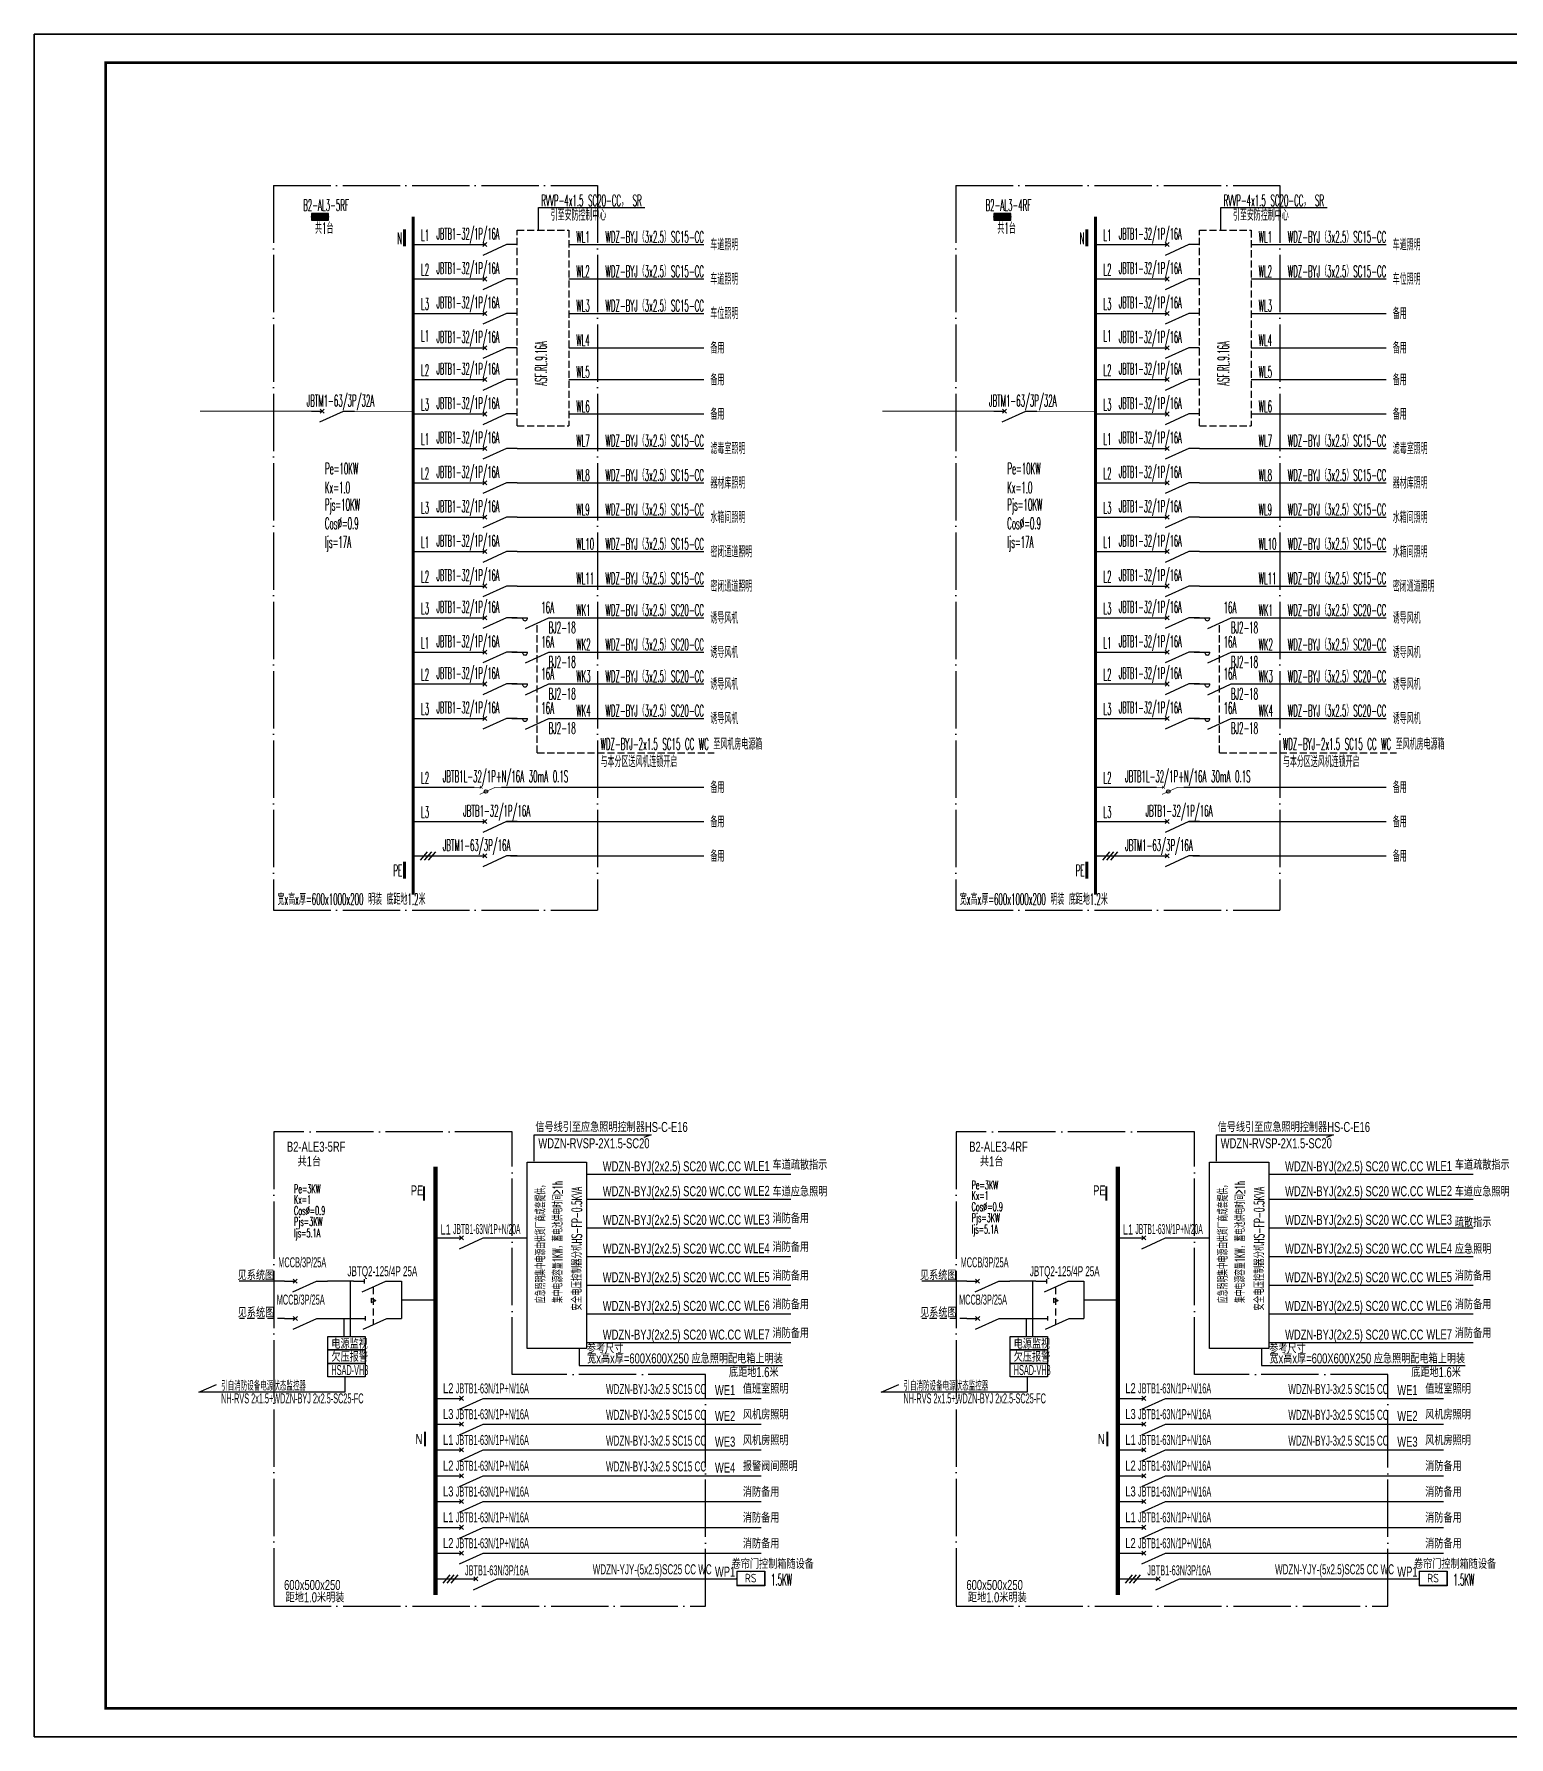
# Model space of a CAD drawing. Extents: x 776418 to 2076422, y -1170708 to 498544.
# Drawn here: x 1159593 to 1211042, y -689394 to -629994 of the extents above; entities that cross this region are included whole.
import ezdxf
from ezdxf.enums import TextEntityAlignment as Align

# ---------------------------------------------------------------- set-up
doc = ezdxf.new("R2010")
doc.units = 0
doc.header["$LTSCALE"] = 1000
doc.header["$MEASUREMENT"] = 0
for name, pattern in [('CONTINOUS', [0]), ('DASH', [0.35, 0.25, -0.1]), ('DOTE', [2.42, 2, -0.2, 0.02, -0.2]), ('HIDDEN', [0.375, 0.25, -0.125])]:
    doc.linetypes.add(name, pattern=pattern)
doc.layers.get('0').update_dxf_attribs({"linetype": 'CONTINUOUS'})
for name, color, linetype in [('D-TEXT', 7, 'CONTINUOUS'), ('DIM-动力', 3, 'CONTINUOUS'), ('DQ', 255, 'CONTINOUS'), ('EL-1', 4, 'DASH'), ('ELEMENT', 3, 'CONTINUOUS'), ('EQUIP-消防', 80, 'CONTINUOUS'), ('EQUIP-箱柜', 3, 'CONTINUOUS'), ('LAYER3', 7, 'DOTE'), ('PUB_TEXT', 255, 'CONTINUOUS'), ('SIG_TEXT', 7, 'CONTINUOUS'), ('TEL_SYMB', 3, 'CONTINUOUS'), ('TEL_TEXT', 3, 'CONTINUOUS'), ('TEL_TITLE', 7, 'CONTINUOUS'), ('WIRE', 4, 'CONTINUOUS'), ('WIRE-动力', 2, 'CONTINUOUS'), ('WIRE-应急', 2, 'DASH'), ('WIRE-照明', 1, 'CONTINUOUS'), ('WIRE-通讯', 4, 'CONTINUOUS'), ('XT', 6, 'CONTINUOUS')]:
    doc.layers.add(name, color=color, linetype=linetype)
doc.styles.add('_COMPLEX', font='ROS', dxfattribs={"width": 0.6, "bigfont": 'JD'})
doc.styles.add('_HZTXT', font='txt.shx', dxfattribs={"width": 0.8, "bigfont": 'HZTXT.shx'})
doc.styles.add('_JD', font='ros.shx', dxfattribs={"width": 0.8, "bigfont": 'JD.shx'})
doc.styles.add('_TCH_LABEL', font='COMPLEX', dxfattribs={"bigfont": 'GBCBIG'})
doc.styles.add('_TEL_DIM', font='SIMPLEX', dxfattribs={"width": 0.7, "height": 3.5, "bigfont": 'HZTXT'})
doc.styles.add('B', font='ros.shx', dxfattribs={"width": 0.8, "bigfont": 'jd.shx'})
doc.styles.add('DIM_FONT', font='SIMPLEX', dxfattribs={"width": 0.7, "bigfont": 'GBCBIG'})
doc.styles.get("Standard").update_dxf_attribs({"font": 'gbenor.shx', "bigfont": 'gbcbig.shx'})

# ---------------------------------------------------------------- blocks, each defined once
blk = doc.blocks.new('A$C00115E70')
at = {"layer": 'WIRE-通讯', "ltscale": 0.001}
blk.add_lwpolyline([(-84100, 59400), (0, 59400), (0, 0), (-84100, 0)], close=True, dxfattribs=at)
blk = doc.blocks.new('M_M7')
for p, q in [((-0.25, -0.2), (0, -0.75)), ((-0.047, -0.297), (0.047, -0.203)), ((-0.047, -0.203), (0.047, -0.297))]:
    blk.add_line(p, q)
for points in [[(0, 0), (0, -0.25)], [(0, -0.75), (0, -1)]]:
    blk.add_lwpolyline(points)
at = {"width": 0.8, "flags": 9}
blk.add_attdef('S', (0.25, -0.5), '', height=0.2, dxfattribs=at)
blk = doc.blocks.new('$element$00000576')
for points in [[(0, 0), (0, -0.25)], [(0, -1), (0, -0.75), (-0.25, -0.2)], [(-0.047, -0.297), (0.047, -0.203)], [(-0.047, -0.203), (0.047, -0.297)]]:
    blk.add_lwpolyline(points)
at = {"flags": 9}
blk.add_attdef('S', (0, 0), '', height=0.00000667, dxfattribs=at)
blk = doc.blocks.new('*X1')
at = {"color": 0}
for p, q in [((-250, 33), (-83, 200)), ((-250, 68), (-118, 200)), ((-250, 104), (-154, 200)), ((-250, 139), (-189, 200)), ((-250, 174), (-224, 200)), ((-247, 0), (-47, 200)), ((-212, 0), (-12, 200)), ((-177, 0), (23, 200)), ((-141, 0), (59, 200)), ((-106, 0), (94, 200)), ((-71, 0), (129, 200)), ((-35, 0), (165, 200)), ((0, 0), (200, 200)), ((35, 0), (235, 200)), ((71, 0), (250, 179)), ((106, 0), (250, 144)), ((141, 0), (250, 109)), ((177, 0), (250, 73)), ((212, 0), (250, 38)), ((247, 0), (250, 3))]:
    blk.add_line(p, q, dxfattribs=at)
blk = doc.blocks.new('$equip$00001421')
for p, q in [((0.75, 0.6), (-0.75, 0.6)), ((-0.75, 0.6), (-0.75, 0)), ((-0.75, 0), (0.75, 0)), ((0.75, 0), (0.75, 0.6))]:
    blk.add_line(p, q)
at = {"const_width": 0.6}
blk.add_lwpolyline([(-0.75, 0.3), (0.75, 0.3)], dxfattribs=at)
for p in [(-0.75, 0.3), (0, 0.6), (0, 0), (0.75, 0.3)]:
    blk.add_point(p)
at = {"xscale": 0.00300000000061118, "yscale": 0.00300000000061118, "zscale": 0.00300000000061118}
blk.add_blockref('*X1', (0, 0), dxfattribs=at)
at = {"style": '_TCH_LABEL', "flags": 9}
blk.add_attdef('A', (0, 0), '', height=0.00002, dxfattribs=at)
blk = doc.blocks.new('$element$00000525')
at = {"const_width": 0.0233}
for points in [[(0, 0), (0, -0.25)], [(-0.25, -0.2), (0, -0.75), (0, -1)], [(-0.047, -0.203), (0.047, -0.297)], [(0.047, -0.203), (-0.047, -0.297)]]:
    blk.add_lwpolyline(points, dxfattribs=at)
blk.add_circle((-0.151, -0.417), 0.0615)
at = {"flags": 9}
blk.add_attdef('S', (0, 0), '', height=0.00000667, dxfattribs=at)
blk = doc.blocks.new('M_M4')
blk.add_line((-0.25, -0.2), (0, -0.75))
for points in [[(0, 0), (0, -0.25)], [(0, -0.75), (0, -1)]]:
    blk.add_lwpolyline(points)
blk.add_arc((-0.008, -0.192), 0.0589, 81.8699, 278.1301)
at = {"width": 0.8, "flags": 9}
blk.add_attdef('S', (0.25, -0.5), '', height=0.2, dxfattribs=at)
blk = doc.blocks.new('M_M8')
for p, q in [((-0.25, -0.2), (0, -0.75)), ((0.05, -0.25), (-0.05, -0.25))]:
    blk.add_line(p, q)
for points in [[(0, 0), (0, -0.25)], [(0, -0.75), (0, -1)]]:
    blk.add_lwpolyline(points)
at = {"style": 'DIM_FONT', "width": 0.8, "flags": 9}
blk.add_attdef('S', (0.25, -0.5), '', height=0.2, dxfattribs=at)
blk = doc.blocks.new('$equip$00002770')
for p, q in [((-0.65, 0.65), (-0.65, 0)), ((0.65, 0.65), (-0.65, 0.65)), ((-0.65, 0), (0.65, 0)), ((0.65, 0), (0.65, 0.65))]:
    blk.add_line(p, q)
at = {"const_width": 0.06}
blk.add_lwpolyline([(-0.65, 0.65), (-0.65, 0), (0.65, 0), (0.65, 0.65), (-0.65, 0.65), (-0.65, 0)], dxfattribs=at)
for p in [(-0.65, 0.325), (0, 0.65), (0, 0), (0.65, 0.325)]:
    blk.add_point(p)
at = {"color": 7}
blk.add_attdef('$TEXT$', text='', height=0.4, dxfattribs=at).set_placement((-0.014, 0.343), align=Align.MIDDLE_CENTER)
at = {"color": 7, "flags": 1}
for tag, height, p in [('A', 0.00002, (0, 0)), ('B', 0.4, (0.905, 0.246))]:
    blk.add_attdef(tag, text='', height=height, dxfattribs=at).set_placement(p, align=Align.MIDDLE_CENTER)

msp = doc.modelspace()

# ---------------------------------------------------------------- linework, layer by layer
at = {"color": 0, "linetype": 'DOTE'}
for p, q in [((1176269, -668291), (1167955, -668291)), ((1167955, -668291), (1167955, -684833)), ((1176269, -676754), (1176269, -668291)), ((1200070, -668291), (1191756, -668291)), ((1191756, -668291), (1191756, -684833)), ((1200070, -676754), (1200070, -668291)), ((1183019, -676754), (1176269, -676754)), ((1183019, -684833), (1183019, -676754)), ((1206821, -676754), (1200070, -676754)), ((1206821, -684833), (1206821, -676754)), ((1167955, -684833), (1183019, -684833)), ((1191756, -684833), (1206821, -684833))]:
    msp.add_line(p, q, dxfattribs=at)
for points in [[(1177193, -636838), (1177194, -636044), (1180904, -636044)], [(1200995, -636838), (1200996, -636044), (1204706, -636044)]]:
    msp.add_lwpolyline(points)
at = {"color": 1, "linetype": 'Continuous', "const_width": 72.9}
for points in [[(1173196, -670190), (1173196, -670687)], [(1196997, -670190), (1196997, -670687)], [(1173231, -678750), (1173231, -679260)], [(1197033, -678750), (1197033, -679260)]]:
    msp.add_lwpolyline(points, dxfattribs=at)
at = {"layer": 'DIM-动力', "ltscale": 0.001}
msp.add_lwpolyline([(1159593, -689394), (1243693, -689394), (1243693, -629994), (1159593, -629994)], close=True, dxfattribs=at)
at = {"layer": 'EL-1'}
for p, q in [((1168333, -674796), (1166759, -674796)), ((1192135, -674796), (1190561, -674796))]:
    msp.add_line(p, q, dxfattribs=at)
at = {"layer": 'ELEMENT', "linetype": 'DASH'}
for p, q in [((1176444, -643656), (1176444, -636838)), ((1176444, -636838), (1178244, -636838)), ((1178244, -636838), (1178244, -643656)), ((1200245, -643656), (1200245, -636838)), ((1200245, -636838), (1202045, -636838)), ((1202045, -636838), (1202045, -643656)), ((1176444, -643656), (1178244, -643656)), ((1200245, -643656), (1202045, -643656))]:
    msp.add_line(p, q, dxfattribs=at)
at = {"layer": 'LAYER3'}
for p, q in [((1167942, -635280), (1167942, -660549)), ((1167942, -635280), (1179244, -635280)), ((1179244, -635280), (1179243, -660549)), ((1191744, -635280), (1191744, -660549)), ((1191744, -635280), (1203046, -635280)), ((1203046, -635280), (1203045, -660549)), ((1167942, -660549), (1179244, -660549)), ((1191744, -660549), (1203045, -660549))]:
    msp.add_line(p, q, dxfattribs=at)
at = {"layer": 'PUB_TEXT'}
for p, q in [((1178609, -675841), (1178609, -676441)), ((1202411, -675841), (1202411, -676441)), ((1178609, -676441), (1185712, -676441)), ((1202411, -676441), (1209514, -676441))]:
    msp.add_line(p, q, dxfattribs=at)
at = {"layer": 'TEL_SYMB'}
for points in [[(1178859, -669348), (1178859, -675841), (1176792, -675841), (1176792, -669348)], [(1202661, -669348), (1202661, -675841), (1200594, -675841), (1200594, -669348)]]:
    msp.add_lwpolyline(points, close=True, dxfattribs=at)
at = {"layer": 'TEL_TITLE'}
msp.add_lwpolyline([(1159593, -689394), (1243693, -689394), (1243693, -629994), (1159593, -629994)], close=True, dxfattribs=at)
at = {"layer": 'TEL_TITLE', "const_width": 100}
msp.add_lwpolyline([(1162093, -688394), (1242693, -688394), (1242693, -630994), (1162093, -630994)], close=True, dxfattribs=at)
at = {"layer": 'WIRE', "linetype": 'Continuous'}
for p, q in [((1172819, -637338), (1174944, -637338)), ((1178244, -637338), (1182954, -637338)), ((1196620, -637338), (1198745, -637338)), ((1202045, -637338), (1206756, -637338)), ((1172819, -638538), (1174944, -638538)), ((1178244, -638538), (1182954, -638538)), ((1196620, -638538), (1198745, -638538)), ((1202045, -638538), (1206756, -638538)), ((1172819, -639738), (1174944, -639738)), ((1178244, -639738), (1182954, -639738)), ((1196620, -639738), (1198745, -639738)), ((1202045, -639738), (1206756, -639738)), ((1172819, -640938), (1174944, -640938)), ((1178244, -640938), (1182954, -640938)), ((1196620, -640938), (1198745, -640938)), ((1202045, -640938), (1206756, -640938)), ((1172819, -642047), (1174944, -642047)), ((1178244, -642047), (1182954, -642047)), ((1196620, -642047), (1198745, -642047)), ((1202045, -642047), (1206756, -642047)), ((1172819, -643247), (1174944, -643247)), ((1178244, -643247), (1182954, -643247)), ((1196620, -643247), (1198745, -643247)), ((1202045, -643247), (1206756, -643247)), ((1172819, -644447), (1174944, -644447)), ((1176444, -644447), (1182954, -644447)), ((1196620, -644447), (1198745, -644447)), ((1200245, -644447), (1206756, -644447)), ((1172819, -645647), (1174944, -645647)), ((1176444, -645647), (1182954, -645647)), ((1196620, -645647), (1198745, -645647)), ((1200245, -645647), (1206756, -645647)), ((1172819, -646847), (1174944, -646847)), ((1176444, -646847), (1182954, -646847)), ((1196620, -646847), (1198745, -646847)), ((1200245, -646847), (1206756, -646847)), ((1172819, -648047), (1174944, -648047)), ((1176444, -648047), (1182954, -648047)), ((1196620, -648047), (1198745, -648047)), ((1200245, -648047), (1206756, -648047)), ((1172819, -649247), (1174944, -649247)), ((1176444, -649247), (1182954, -649247)), ((1196620, -649247), (1198745, -649247)), ((1200245, -649247), (1206756, -649247)), ((1172819, -650356), (1174944, -650356)), ((1176256, -650356), (1176806, -650356)), ((1177556, -650356), (1182954, -650356)), ((1196620, -650356), (1198745, -650356)), ((1200058, -650356), (1200608, -650356)), ((1201358, -650356), (1206756, -650356)), ((1172819, -651556), (1174944, -651556)), ((1176256, -651556), (1176806, -651556)), ((1177556, -651556), (1182954, -651556)), ((1196620, -651556), (1198745, -651556)), ((1200058, -651556), (1200608, -651556)), ((1201358, -651556), (1206756, -651556)), ((1172819, -652665), (1174944, -652665)), ((1176256, -652665), (1176806, -652665)), ((1177556, -652665), (1182954, -652665)), ((1196620, -652665), (1198745, -652665)), ((1200058, -652665), (1200608, -652665)), ((1201358, -652665), (1206756, -652665)), ((1172819, -653865), (1174944, -653865)), ((1176256, -653865), (1176806, -653865)), ((1177556, -653865), (1182954, -653865)), ((1196620, -653865), (1198745, -653865)), ((1200058, -653865), (1200608, -653865)), ((1201358, -653865), (1206756, -653865)), ((1172819, -656265), (1174944, -656265)), ((1175897, -656265), (1182954, -656265)), ((1196620, -656265), (1198745, -656265)), ((1199699, -656265), (1206756, -656265)), ((1172819, -657465), (1174944, -657465)), ((1176069, -657465), (1182954, -657464)), ((1196620, -657465), (1198745, -657465)), ((1199870, -657465), (1206756, -657464)), ((1172819, -658664), (1174944, -658664)), ((1176212, -658664), (1182954, -658664)), ((1196620, -658664), (1198745, -658664)), ((1200014, -658664), (1206756, -658664))]:
    msp.add_line(p, q, dxfattribs=at)
at = {"layer": 'WIRE', "color": 6}
for p, q in [((1165347, -677367), (1165963, -677100)), ((1189149, -677367), (1189765, -677100)), ((1170439, -677367), (1165347, -677367)), ((1194241, -677367), (1189149, -677367))]:
    msp.add_line(p, q, dxfattribs=at)
at = {"layer": 'WIRE', "const_width": 100}
for points in [[(1172518, -637401), (1172518, -636810)], [(1172819, -636363), (1172819, -660014)], [(1196320, -637401), (1196320, -636810)], [(1196620, -636363), (1196620, -660014)], [(1172518, -659451), (1172518, -658859)], [(1196320, -659451), (1196320, -658859)]]:
    msp.add_lwpolyline(points, dxfattribs=at)
at = {"layer": 'WIRE-动力'}
for p, q in [((1173312, -658517), (1173064, -658811)), ((1173452, -658517), (1173204, -658811)), ((1173592, -658517), (1173344, -658811)), ((1197113, -658517), (1196865, -658811)), ((1197253, -658517), (1197005, -658811)), ((1197393, -658517), (1197145, -658811)), ((1174095, -683736), (1173847, -684029)), ((1174235, -683736), (1173987, -684029)), ((1174375, -683736), (1174127, -684029)), ((1197897, -683736), (1197649, -684029)), ((1198037, -683736), (1197789, -684029)), ((1198177, -683736), (1197929, -684029))]:
    msp.add_line(p, q, dxfattribs=at)
at = {"layer": 'WIRE-应急', "color": 0, "linetype": 'DASH'}
for p, q in [((1177144, -655065), (1177144, -650543)), ((1200946, -655065), (1200946, -650543)), ((1177144, -655065), (1183320, -655065)), ((1200946, -655065), (1207122, -655065))]:
    msp.add_line(p, q, dxfattribs=at)
at = {"layer": 'WIRE-照明'}
for p, q in [((1177042, -669305), (1177042, -668396)), ((1181121, -668396), (1180866, -668482)), ((1200844, -669305), (1200844, -668396)), ((1204923, -668396), (1204668, -668482)), ((1178859, -669769), (1185994, -669769)), ((1202661, -669769), (1209796, -669769)), ((1178859, -670637), (1185994, -670637)), ((1202661, -670637), (1209796, -670637)), ((1178859, -671637), (1185994, -671637)), ((1202661, -671637), (1209796, -671637)), ((1173598, -671989), (1174130, -671989)), ((1175305, -671989), (1176792, -671989)), ((1197400, -671989), (1197932, -671989)), ((1199107, -671989), (1200594, -671989)), ((1178859, -672638), (1185994, -672638)), ((1202661, -672638), (1209796, -672638)), ((1172050, -673497), (1172410, -673497)), ((1172410, -673497), (1172410, -674796)), ((1195851, -673497), (1196212, -673497)), ((1196212, -673497), (1196212, -674796)), ((1171358, -674093), (1171358, -674240)), ((1171358, -674093), (1171517, -674167)), ((1171358, -674240), (1171517, -674167)), ((1172410, -674146), (1173598, -674146)), ((1178859, -673638), (1185994, -673638)), ((1195159, -674093), (1195159, -674240)), ((1195159, -674093), (1195319, -674167)), ((1195159, -674240), (1195319, -674167)), ((1196212, -674146), (1197400, -674146)), ((1202661, -673638), (1209796, -673638)), ((1178859, -674638), (1185994, -674638)), ((1202661, -674638), (1209796, -674638)), ((1172046, -674796), (1172410, -674796)), ((1195848, -674796), (1196212, -674796)), ((1178859, -675639), (1185994, -675639)), ((1202661, -675639), (1209796, -675639)), ((1173598, -677583), (1174130, -677583)), ((1175305, -677583), (1184961, -677583)), ((1197400, -677583), (1197932, -677583)), ((1199107, -677583), (1208763, -677583)), ((1173598, -678483), (1174130, -678483)), ((1175305, -678483), (1184961, -678483)), ((1197400, -678483), (1197932, -678483)), ((1199107, -678483), (1208763, -678483)), ((1173598, -679383), (1174130, -679383)), ((1175305, -679383), (1184961, -679383)), ((1197400, -679383), (1197932, -679383)), ((1199107, -679383), (1208763, -679383)), ((1173598, -680283), (1174130, -680283)), ((1175305, -680283), (1184961, -680283)), ((1197400, -680283), (1197932, -680283)), ((1199107, -680283), (1208763, -680283)), ((1173598, -681183), (1174130, -681183)), ((1175305, -681183), (1184961, -681183)), ((1197400, -681183), (1197932, -681183)), ((1199107, -681183), (1208763, -681183)), ((1173598, -682083), (1174130, -682083)), ((1175305, -682083), (1184961, -682083)), ((1197400, -682083), (1197932, -682083)), ((1199107, -682083), (1208763, -682083)), ((1173598, -682983), (1174130, -682983)), ((1175305, -682983), (1184961, -682983)), ((1197400, -682983), (1197932, -682983)), ((1199107, -682983), (1208763, -682983)), ((1173598, -683883), (1174130, -683883)), ((1173598, -683883), (1175002, -683883)), ((1175939, -683883), (1184113, -683883)), ((1197400, -683883), (1197932, -683883)), ((1197400, -683883), (1198804, -683883)), ((1199741, -683883), (1207915, -683883))]:
    msp.add_line(p, q, dxfattribs=at)
at = {"layer": 'WIRE-照明', "linetype": 'Continuous'}
for p, q in [((1168326, -673497), (1166754, -673497)), ((1170737, -673497), (1169826, -673497)), ((1192128, -673497), (1190556, -673497)), ((1194539, -673497), (1193628, -673497)), ((1169833, -674796), (1170769, -674796)), ((1193635, -674796), (1194571, -674796))]:
    msp.add_line(p, q, dxfattribs=at)
at = {"layer": 'WIRE-照明', "linetype": 'HIDDEN'}
for p, q in [((1171419, -673698), (1171419, -675012)), ((1195221, -673698), (1195221, -675012))]:
    msp.add_line(p, q, dxfattribs=at)
at = {"layer": 'WIRE-照明', "linetype": 'Continuous', "const_width": 35}
for points in [[(1169266, -643147), (1165387, -643147)], [(1193068, -643147), (1189189, -643147)]]:
    msp.add_lwpolyline(points, dxfattribs=at)
at = {"layer": 'WIRE-照明', "linetype": 'ByBlock', "ltscale": 0.1, "const_width": 25}
for points in [[(1172819, -643156), (1170770, -643156)], [(1196620, -643156), (1194572, -643156)]]:
    msp.add_lwpolyline(points, dxfattribs=at)
at = {"layer": 'WIRE-照明'}
for points in [[(1177042, -668396), (1181121, -668396)], [(1200844, -668396), (1204923, -668396)]]:
    msp.add_lwpolyline(points, dxfattribs=at)
at = {"layer": 'WIRE-照明', "const_width": 160}
for points in [[(1173598, -669506), (1173598, -684448)], [(1197400, -669506), (1197400, -684448)]]:
    msp.add_lwpolyline(points, dxfattribs=at)
at = {"layer": 'XT'}
for p, q in [((1170619, -673497), (1170619, -675428)), ((1194421, -673497), (1194421, -675428)), ((1170416, -675428), (1170416, -674796)), ((1194218, -675428), (1194218, -674796)), ((1170439, -676831), (1170439, -677367)), ((1194241, -676831), (1194241, -677367))]:
    msp.add_line(p, q, dxfattribs=at)
for points in [[(1169844, -675428), (1171144, -675428), (1171144, -675895), (1169844, -675895)], [(1169844, -675895), (1171144, -675895), (1171144, -676363), (1169844, -676363)], [(1193646, -675428), (1194945, -675428), (1194945, -675895), (1193646, -675895)], [(1193646, -675895), (1194945, -675895), (1194945, -676363), (1193646, -676363)], [(1169844, -676363), (1171144, -676363), (1171144, -676831), (1169844, -676831)], [(1193646, -676363), (1194945, -676363), (1194945, -676831), (1193646, -676831)]]:
    msp.add_lwpolyline(points, close=True, dxfattribs=at)

# ---------------------------------------------------------------- block references
at = {"layer": 'DQ', "xscale": 1500, "yscale": 1500, "zscale": 1500, "rotation": 90}
for name, p in [('M_M7', (1169266, -643147)), ('M_M7', (1193068, -643147)), ('M_M7', (1174130, -671989)), ('M_M7', (1197932, -671989)), ('M_M7', (1168326, -673497)), ('M_M8', (1170737, -673497)), ('M_M7', (1192128, -673497)), ('M_M8', (1194539, -673497)), ('M_M7', (1168333, -674796)), ('M_M8', (1170769, -674796)), ('M_M7', (1192135, -674796)), ('M_M8', (1194571, -674796)), ('M_M7', (1174130, -677583)), ('M_M7', (1197932, -677583)), ('M_M7', (1174130, -678483)), ('M_M7', (1197932, -678483)), ('M_M7', (1174130, -679383)), ('M_M7', (1197932, -679383)), ('M_M7', (1174130, -680283)), ('M_M7', (1197932, -680283)), ('M_M7', (1174130, -681183)), ('M_M7', (1197932, -681183)), ('M_M7', (1174130, -682083)), ('M_M7', (1197932, -682083)), ('M_M7', (1174130, -682983)), ('M_M7', (1197932, -682983)), ('M_M7', (1174627, -683883)), ('M_M7', (1198429, -683883))]:
    msp.add_blockref(name, p, dxfattribs=at)
at = {"layer": 'ELEMENT', "rotation": 90}
for name, p, xscale, yscale, zscale in [('$element$00000576', (1174944, -637338), 1500, 1500, 1500), ('$element$00000576', (1198745, -637338), 1500, 1500, 1500), ('$element$00000576', (1174944, -638538), 1500, 1500, 1500), ('$element$00000576', (1198745, -638538), 1500, 1500, 1500), ('$element$00000576', (1174944, -639738), 1500, 1500, 1500), ('$element$00000576', (1198745, -639738), 1500, 1500, 1500), ('$element$00000576', (1174944, -640938), 1500, 1500, 1500), ('$element$00000576', (1198745, -640938), 1500, 1500, 1500), ('$element$00000576', (1174944, -642047), 1500, 1500, 1500), ('$element$00000576', (1198745, -642047), 1500, 1500, 1500), ('$element$00000576', (1174944, -643247), 1500, 1500, 1500), ('$element$00000576', (1198745, -643247), 1500, 1500, 1500), ('$element$00000576', (1174944, -644447), 1500, 1500, 1500), ('$element$00000576', (1198745, -644447), 1500, 1500, 1500), ('$element$00000576', (1174944, -645647), 1500, 1500, 1500), ('$element$00000576', (1198745, -645647), 1500, 1500, 1500), ('$element$00000576', (1174944, -646847), 1500, 1500, 1500), ('$element$00000576', (1198745, -646847), 1500, 1500, 1500), ('$element$00000576', (1174944, -648047), 1500, 1500, 1500), ('$element$00000576', (1198745, -648047), 1500, 1500, 1500), ('$element$00000576', (1174944, -649247), 1500, 1500, 1500), ('$element$00000576', (1198745, -649247), 1500, 1500, 1500), ('$element$00000576', (1174944, -650356), 1500, 1500, 1500), ('$element$00000576', (1198745, -650356), 1500, 1500, 1500), ('$element$00000576', (1174944, -651556), 1500, 1500, 1500), ('$element$00000576', (1198745, -651556), 1500, 1500, 1500), ('$element$00000576', (1174944, -652665), 1500, 1500, 1500), ('$element$00000576', (1198745, -652665), 1500, 1500, 1500), ('$element$00000576', (1174944, -653865), 1500, 1500, 1500), ('$element$00000576', (1198745, -653865), 1500, 1500, 1500), ('$element$00000525', (1174941, -656265), 1000, 1000, 1000), ('$element$00000525', (1198743, -656265), 1000, 1000, 1000), ('$element$00000576', (1174944, -657465), 1500, 1500, 1500), ('$element$00000576', (1198745, -657465), 1500, 1500, 1500), ('$element$00000576', (1174944, -658664), 1500, 1500, 1500), ('$element$00000576', (1198745, -658664), 1500, 1500, 1500)]:
    msp.add_blockref(name, p, dxfattribs=dict(at, xscale=xscale, yscale=yscale, zscale=zscale))
at = {"layer": 'ELEMENT', "linetype": 'ByBlock', "xscale": 1500, "yscale": 1500, "zscale": 1500, "rotation": 90}
for p in [(1176431, -650356), (1200233, -650356), (1176431, -651556), (1200233, -651556), (1176431, -652665), (1200233, -652665), (1176431, -653865), (1200233, -653865)]:
    msp.add_blockref('M_M4', p, dxfattribs=at)
at = {"layer": 'EQUIP-消防', "xscale": 750, "yscale": 750, "zscale": 750}
for p in [(1184601, -684110), (1208403, -684110)]:
    msp.add_blockref('$equip$00002770', p, dxfattribs=at).add_auto_attribs({'$TEXT$': 'RS'})
at = {"layer": 'EQUIP-箱柜', "xscale": 400, "yscale": 400, "zscale": 400}
for p in [(1169569, -636489), (1193371, -636489)]:
    msp.add_blockref('$equip$00001421', p, dxfattribs=at)
at = {"layer": 'WIRE-通讯', "ltscale": 0.001}
msp.add_blockref('A$C00115E70', (1243693, -689394), dxfattribs=at)

# ---------------------------------------------------------------- texts
at = {"layer": 'D-TEXT', "style": '_HZTXT'}
for s, width, p in [('B2-AL3-5RF', 0.45, (1168980, -636162)), ('RVVP-4x1.5 SC20-CC， SR', 0.45, (1177287, -635999)), ('引至安防控制中心', 0.45, (1177613, -636504)), ('B2-AL3-4RF', 0.45, (1192782, -636162)), ('RVVP-4x1.5 SC20-CC， SR', 0.45, (1201089, -635999)), ('引至安防控制中心', 0.45, (1201414, -636504)), ('共1台', 0.45, (1169396, -636963)), ('JBTB1-32/1P/16A', 0.4, (1173634, -637161)), ('共1台', 0.45, (1193198, -636963)), ('JBTB1-32/1P/16A', 0.4, (1197436, -637161)), ('N', 0.45, (1172266, -637319)), ('L1', 0.45, (1173092, -637211)), ('WL1', 0.45, (1178507, -637269)), ('WDZ-BYJ（3x2.5）SC15-CC', 0.45, (1179527, -637269)), ('车道照明 ', 0.45, (1183186, -637539)), ('N', 0.45, (1196067, -637319)), ('L1', 0.45, (1196894, -637211)), ('WL1', 0.45, (1202309, -637269)), ('WDZ-BYJ（3x2.5）SC15-CC', 0.45, (1203329, -637269)), ('车道照明 ', 0.45, (1206988, -637539)), ('JBTB1-32/1P/16A', 0.4, (1173634, -638361)), ('JBTB1-32/1P/16A', 0.4, (1197436, -638361)), ('L2', 0.45, (1173092, -638411)), ('WL2', 0.45, (1178507, -638469)), ('WDZ-BYJ（3x2.5）SC15-CC', 0.45, (1179527, -638469)), ('车道照明 ', 0.45, (1183186, -638739)), ('L2', 0.45, (1196894, -638411)), ('WL2', 0.45, (1202309, -638469)), ('WDZ-BYJ（3x2.5）SC15-CC', 0.45, (1203329, -638469)), ('车位照明 ', 0.45, (1206988, -638739)), ('JBTB1-32/1P/16A', 0.4, (1173634, -639561)), ('JBTB1-32/1P/16A', 0.4, (1197436, -639561)), ('L3', 0.45, (1173092, -639611)), ('WL3', 0.45, (1178507, -639669)), ('WDZ-BYJ（3x2.5）SC15-CC', 0.45, (1179527, -639669)), ('车位照明 ', 0.45, (1183186, -639939)), ('L3', 0.45, (1196894, -639611)), ('WL3', 0.45, (1202309, -639669)), ('备用', 0.45, (1206989, -639939)), ('L1', 0.45, (1173092, -640720)), ('JBTB1-32/1P/16A', 0.4, (1173634, -640761)), ('L1', 0.45, (1196894, -640720)), ('JBTB1-32/1P/16A', 0.4, (1197436, -640761)), ('WL4', 0.45, (1178507, -640869)), ('备用', 0.45, (1183187, -641139)), ('WL4', 0.45, (1202309, -640869)), ('备用', 0.45, (1206989, -641139)), ('JBTB1-32/1P/16A', 0.4, (1173634, -641870)), ('JBTB1-32/1P/16A', 0.4, (1197436, -641870)), ('L2', 0.45, (1173092, -641920)), ('WL5', 0.45, (1178507, -641978)), ('备用', 0.45, (1183187, -642248)), ('L2', 0.45, (1196894, -641920)), ('WL5', 0.45, (1202309, -641978)), ('备用', 0.45, (1206989, -642248)), ('JBTM1-63/3P/32A', 0.45, (1169102, -642981, 0)), ('JBTB1-32/1P/16A', 0.4, (1173634, -643070)), ('JBTM1-63/3P/32A', 0.45, (1192904, -642981, 0)), ('JBTB1-32/1P/16A', 0.4, (1197436, -643070)), ('L3', 0.45, (1173092, -643120)), ('WL6', 0.45, (1178507, -643178)), ('备用', 0.45, (1183187, -643448)), ('L3', 0.45, (1196894, -643120)), ('WL6', 0.45, (1202309, -643178)), ('备用', 0.45, (1206989, -643448)), ('JBTB1-32/1P/16A', 0.4, (1173634, -644270)), ('JBTB1-32/1P/16A', 0.4, (1197436, -644270)), ('L1', 0.45, (1173092, -644320)), ('WL7', 0.45, (1178507, -644378)), ('WDZ-BYJ（3x2.5）SC15-CC', 0.45, (1179527, -644378)), ('滤毒室照明', 0.45, (1183187, -644648)), ('L1', 0.45, (1196894, -644320)), ('WL7', 0.45, (1202309, -644378)), ('WDZ-BYJ（3x2.5）SC15-CC', 0.45, (1203329, -644378)), ('滤毒室照明', 0.45, (1206989, -644648)), ('Pe=10KW', 0.45, (1169744, -645351)), ('JBTB1-32/1P/16A', 0.4, (1173634, -645470)), ('Pe=10KW', 0.45, (1193546, -645351)), ('JBTB1-32/1P/16A', 0.4, (1197436, -645470)), ('Kx=1.0', 0.45, (1169736, -646011)), ('L2', 0.45, (1173092, -645520)), ('WL8', 0.45, (1178507, -645578)), ('WDZ-BYJ（3x2.5）SC15-CC', 0.45, (1179527, -645578)), ('器材库照明', 0.45, (1183187, -645848)), ('Kx=1.0', 0.45, (1193538, -646011)), ('L2', 0.45, (1196894, -645520)), ('WL8', 0.45, (1202309, -645578)), ('WDZ-BYJ（3x2.5）SC15-CC', 0.45, (1203329, -645578)), ('器材库照明', 0.45, (1206989, -645848)), ('Pjs=10KW', 0.45, (1169736, -646611)), ('JBTB1-32/1P/16A', 0.4, (1173634, -646670)), ('Pjs=10KW', 0.45, (1193538, -646611)), ('JBTB1-32/1P/16A', 0.4, (1197436, -646670)), ('Cos%%C=0.9', 0.45, (1169736, -647261)), ('L3', 0.45, (1173092, -646720)), ('WL9', 0.45, (1178507, -646778)), ('WDZ-BYJ（3x2.5）SC15-CC', 0.45, (1179527, -646778)), ('水箱间照明', 0.45, (1183187, -647048)), ('Cos%%C=0.9', 0.45, (1193538, -647261)), ('L3', 0.45, (1196894, -646720)), ('WL9', 0.45, (1202309, -646778)), ('WDZ-BYJ（3x2.5）SC15-CC', 0.45, (1203329, -646778)), ('水箱间照明', 0.45, (1206989, -647048)), ('JBTB1-32/1P/16A', 0.4, (1173634, -647870)), ('JBTB1-32/1P/16A', 0.4, (1197436, -647870)), ('Ijs=17A', 0.45, (1169736, -647911)), ('L1', 0.45, (1173092, -647920)), ('WL10', 0.45, (1178507, -647978)), ('WDZ-BYJ（3x2.5）SC15-CC', 0.45, (1179527, -647978)), ('密闭通道照明', 0.45, (1183187, -648248)), ('Ijs=17A', 0.45, (1193538, -647911)), ('L1', 0.45, (1196894, -647920)), ('WL10', 0.45, (1202309, -647978)), ('WDZ-BYJ（3x2.5）SC15-CC', 0.45, (1203329, -647978)), ('水箱间照明', 0.45, (1206989, -648248)), ('JBTB1-32/1P/16A', 0.4, (1173634, -649070)), ('JBTB1-32/1P/16A', 0.4, (1197436, -649070)), ('L2', 0.45, (1173092, -649120)), ('WL11', 0.45, (1178507, -649178)), ('WDZ-BYJ（3x2.5）SC15-CC', 0.45, (1179527, -649178)), ('密闭通道照明', 0.45, (1183187, -649448)), ('L2', 0.45, (1196894, -649120)), ('WL11', 0.45, (1202309, -649178)), ('WDZ-BYJ（3x2.5）SC15-CC', 0.45, (1203329, -649178)), ('密闭通道照明', 0.45, (1206989, -649448)), ('L3', 0.45, (1173092, -650229)), ('JBTB1-32/1P/16A', 0.4, (1173634, -650179)), ('16A', 0.45, (1177287, -650194)), ('L3', 0.45, (1196894, -650229)), ('JBTB1-32/1P/16A', 0.4, (1197436, -650179)), ('16A', 0.45, (1201089, -650194)), ('WK1', 0.45, (1178507, -650287)), ('WDZ-BYJ（3x2.5）SC20-CC', 0.45, (1179527, -650287)), ('诱导风机 ', 0.45, (1183187, -650557)), ('WK1', 0.45, (1202309, -650287)), ('WDZ-BYJ（3x2.5）SC20-CC', 0.45, (1203329, -650287)), ('诱导风机 ', 0.45, (1206989, -650557)), ('JBTB1-32/1P/16A', 0.4, (1173634, -651379)), ('16A', 0.45, (1177287, -651394)), ('BJ2-18', 0.45, (1177540, -650897)), ('JBTB1-32/1P/16A', 0.4, (1197436, -651379)), ('16A', 0.45, (1201089, -651394)), ('BJ2-18', 0.45, (1201342, -650897)), ('L1', 0.45, (1173092, -651429)), ('WK2', 0.45, (1178507, -651487)), ('WDZ-BYJ（3x2.5）SC20-CC', 0.45, (1179527, -651487)), ('诱导风机 ', 0.45, (1183187, -651757)), ('L1', 0.45, (1196894, -651429)), ('WK2', 0.45, (1202309, -651487)), ('WDZ-BYJ（3x2.5）SC20-CC', 0.45, (1203329, -651487)), ('诱导风机 ', 0.45, (1206989, -651757)), ('L2', 0.45, (1173092, -652538)), ('JBTB1-32/1P/16A', 0.4, (1173634, -652488)), ('16A', 0.45, (1177287, -652503)), ('BJ2-18', 0.45, (1177540, -652097)), ('WK3', 0.45, (1178507, -652596)), ('WDZ-BYJ（3x2.5）SC20-CC', 0.45, (1179527, -652596)), ('L2', 0.45, (1196894, -652538)), ('JBTB1-32/1P/16A', 0.4, (1197436, -652488)), ('16A', 0.45, (1201089, -652503)), ('BJ2-18', 0.45, (1201342, -652097)), ('WK3', 0.45, (1202309, -652596)), ('WDZ-BYJ（3x2.5）SC20-CC', 0.45, (1203329, -652596)), ('BJ2-18', 0.45, (1177540, -653206)), ('诱导风机 ', 0.45, (1183187, -652866)), ('BJ2-18', 0.45, (1201342, -653206)), ('诱导风机 ', 0.45, (1206989, -652866)), ('L3', 0.45, (1173092, -653738)), ('JBTB1-32/1P/16A', 0.4, (1173634, -653688)), ('16A', 0.45, (1177287, -653703)), ('WK4', 0.45, (1178507, -653796)), ('WDZ-BYJ（3x2.5）SC20-CC', 0.45, (1179527, -653796)), ('L3', 0.45, (1196894, -653738)), ('JBTB1-32/1P/16A', 0.4, (1197436, -653688)), ('16A', 0.45, (1201089, -653703)), ('WK4', 0.45, (1202309, -653796)), ('WDZ-BYJ（3x2.5）SC20-CC', 0.45, (1203329, -653796)), ('诱导风机 ', 0.45, (1183187, -654066)), ('诱导风机 ', 0.45, (1206989, -654066)), ('BJ2-18', 0.45, (1177540, -654406)), ('WDZ-BYJ-2x1.5 SC15 CC WC 至风机房电源箱', 0.45, (1179355, -654957)), ('BJ2-18', 0.45, (1201342, -654406)), ('WDZ-BYJ-2x1.5 SC15 CC WC 至风机房电源箱', 0.45, (1203157, -654957)), ('与本分区送风机连锁开启', 0.45, (1179355, -655568)), ('与本分区送风机连锁开启', 0.45, (1203157, -655568)), ('L2', 0.45, (1173092, -656138)), ('JBTB1L-32/1P+N/16A 30mA 0.1S', 0.45, (1173850, -656088)), ('L2', 0.45, (1196894, -656138)), ('JBTB1L-32/1P+N/16A 30mA 0.1S', 0.45, (1197651, -656088)), ('备用', 0.45, (1183187, -656466)), ('备用', 0.45, (1206989, -656466)), ('L3', 0.45, (1173092, -657338)), ('JBTB1-32/1P/16A', 0.45, (1174564, -657288)), ('L3', 0.45, (1196894, -657338)), ('JBTB1-32/1P/16A', 0.45, (1198366, -657288)), ('备用', 0.45, (1183187, -657666)), ('备用', 0.45, (1206989, -657666)), ('JBTM1-63/3P/16A', 0.45, (1173852, -658488)), ('JBTM1-63/3P/16A', 0.45, (1197654, -658488)), ('备用', 0.45, (1183187, -658865)), ('备用', 0.45, (1206989, -658865)), ('PE', 0.45, (1172127, -659368)), ('PE', 0.45, (1195929, -659368)), ('宽x高x厚=600x1000x200 明装 底距地1.2米', 0.45, (1168087, -660370)), ('宽x高x厚=600x1000x200 明装 底距地1.2米', 0.45, (1191888, -660370)), ('1.5KW', 0.45, (1185299, -684106)), ('1.5KW', 0.45, (1209101, -684106))]:
    msp.add_text(s, height=400, dxfattribs=dict(at, width=width)).set_placement(p)
at = {"layer": 'D-TEXT', "style": '_HZTXT', "width": 0.45}
for p in [(1177479, -642263), (1201281, -642263)]:
    msp.add_text('ASF.RL.9.16A', height=400, rotation=90, dxfattribs=at).set_placement(p)
at = {"layer": 'PUB_TEXT', "style": '_HZTXT'}
for s, width, p in [('集中电源容量1KW，蓄电池供电时间≥1h', 0.5, (1178032, -674257)), ('安全电压控制器分机HS-FP-0.5KVA ', 0.55, (1178700, -674524)), ('集中电源容量1KW，蓄电池供电时间≥1h', 0.5, (1201834, -674257)), ('安全电压控制器分机HS-FP-0.5KVA ', 0.55, (1202502, -674524)), ('应急照明集中电源由供货厂商成套提供，', 0.5, (1177432, -674257)), ('应急照明集中电源由供货厂商成套提供，', 0.5, (1201234, -674257))]:
    msp.add_text(s, height=350, rotation=90, dxfattribs=dict(at, width=width)).set_placement(p)
at = {"layer": 'SIG_TEXT', "style": '_TEL_DIM', "width": 0.5}
for s, p in [('Pe=3KW', (1192295, -670290)), ('Pe=3KW', (1168660, -670426)), ('Kx=1', (1168660, -670794)), ('Kx=1', (1192295, -670658)), ('Cos%%C=0.9', (1168660, -671185)), ('Cos%%C=0.9', (1192295, -671049)), ('Pjs=3KW', (1192295, -671432)), ('Pjs=3KW', (1168660, -671568)), ('Ijs=5.1A', (1168660, -671966)), ('Ijs=5.1A', (1192295, -671830))]:
    msp.add_text(s, height=300, dxfattribs=at).set_placement(p)
at = {"layer": 'TEL_TEXT', "ltscale": 2}
for s, style, width, p in [('信号线引至应急照明控制器HS-C-E16 ', '_COMPLEX', 0.7, (1177080, -668292)), ('信号线引至应急照明控制器HS-C-E16 ', '_COMPLEX', 0.7, (1200881, -668292)), ('B2-ALE3-5RF', '_COMPLEX', 0.7, (1168414, -668980)), ('WDZN-RVSP-2X1.5-SC20', '_COMPLEX', 0.7, (1177185, -668860)), ('B2-ALE3-4RF', '_COMPLEX', 0.7, (1192216, -668980)), ('WDZN-RVSP-2X1.5-SC20', '_COMPLEX', 0.7, (1200987, -668860)), ('WDZN-BYJ(2x2.5) SC20 WC.CC', '_COMPLEX', 0.7, (1179431, -669664)), ('WLE1', '_COMPLEX', 0.7, (1184362, -669654)), ('车道疏散指示', '_COMPLEX', 0.7, (1185354, -669605)), ('WDZN-BYJ(2x2.5) SC20 WC.CC', '_COMPLEX', 0.7, (1203233, -669664)), ('WLE1', '_COMPLEX', 0.7, (1208163, -669654)), ('车道疏散指示', '_COMPLEX', 0.7, (1209155, -669605)), ('WDZN-BYJ(2x2.5) SC20 WC.CC', '_COMPLEX', 0.7, (1179431, -670532)), ('WLE2', '_COMPLEX', 0.7, (1184362, -670522)), ('车道应急照明', '_COMPLEX', 0.7, (1185354, -670541)), ('WDZN-BYJ(2x2.5) SC20 WC.CC', '_COMPLEX', 0.7, (1203233, -670532)), ('WLE2', '_COMPLEX', 0.7, (1208163, -670522)), ('车道应急照明', '_COMPLEX', 0.7, (1209155, -670541)), ('WDZN-BYJ(2x2.5) SC20 WC.CC', '_COMPLEX', 0.7, (1179431, -671532)), ('WLE3', '_COMPLEX', 0.7, (1184362, -671522)), ('消防备用', '_COMPLEX', 0.7, (1185354, -671474)), ('WDZN-BYJ(2x2.5) SC20 WC.CC', '_COMPLEX', 0.7, (1203233, -671532)), ('WLE3', '_COMPLEX', 0.7, (1208163, -671522)), ('疏散指示', '_COMPLEX', 0.7, (1209155, -671606)), ('L1', '_COMPLEX', 0.7, (1173768, -671868)), ('JBTB1-63N/1P+N/20A', '_COMPLEX', 0.4, (1174212, -671853)), ('L1', '_COMPLEX', 0.7, (1197570, -671868)), ('JBTB1-63N/1P+N/20A', '_COMPLEX', 0.4, (1198014, -671853)), ('WDZN-BYJ(2x2.5) SC20 WC.CC', '_COMPLEX', 0.7, (1179431, -672533)), ('WLE4', '_COMPLEX', 0.7, (1184362, -672522)), ('消防备用', '_COMPLEX', 0.7, (1185354, -672474)), ('WDZN-BYJ(2x2.5) SC20 WC.CC', '_COMPLEX', 0.7, (1203233, -672533)), ('WLE4', '_COMPLEX', 0.7, (1208163, -672522)), ('应急照明', '_COMPLEX', 0.7, (1209155, -672542)), ('MCCB/3P/25A', '_JD', 0.55, (1168112, -673014)), ('MCCB/3P/25A', '_JD', 0.55, (1191914, -673014)), ('WDZN-BYJ(2x2.5) SC20 WC.CC', '_COMPLEX', 0.7, (1179431, -673533)), ('WLE5', '_COMPLEX', 0.7, (1184362, -673523)), ('消防备用', '_COMPLEX', 0.7, (1185354, -673474)), ('WDZN-BYJ(2x2.5) SC20 WC.CC', '_COMPLEX', 0.7, (1203233, -673533)), ('WLE5', '_COMPLEX', 0.7, (1208163, -673523)), ('消防备用', '_COMPLEX', 0.7, (1209155, -673474)), ('MCCB/3P/25A', '_JD', 0.55, (1168058, -674313)), ('WDZN-BYJ(2x2.5) SC20 WC.CC', '_COMPLEX', 0.7, (1179431, -674533)), ('WLE6', '_COMPLEX', 0.7, (1184362, -674523)), ('消防备用', '_COMPLEX', 0.7, (1185354, -674475)), ('MCCB/3P/25A', '_JD', 0.55, (1191859, -674313)), ('WDZN-BYJ(2x2.5) SC20 WC.CC', '_COMPLEX', 0.7, (1203233, -674533)), ('WLE6', '_COMPLEX', 0.7, (1208163, -674523)), ('消防备用', '_COMPLEX', 0.7, (1209155, -674475)), ('WDZN-BYJ(2x2.5) SC20 WC.CC', '_COMPLEX', 0.7, (1179431, -675534)), ('WLE7', '_COMPLEX', 0.7, (1184362, -675523)), ('消防备用', '_COMPLEX', 0.7, (1185354, -675475)), ('WDZN-BYJ(2x2.5) SC20 WC.CC', '_COMPLEX', 0.7, (1203233, -675534)), ('WLE7', '_COMPLEX', 0.7, (1208163, -675523)), ('消防备用', '_COMPLEX', 0.7, (1209155, -675475)), ('欠压报警', '_COMPLEX', 0.7, (1169967, -676307, 37)), ('电源监视', '_COMPLEX', 0.7, (1169963, -675853, 37)), ('参考尺寸', '_COMPLEX', 0.7, (1178878, -676007, 0)), ('欠压报警', '_COMPLEX', 0.7, (1193768, -676307, 37)), ('电源监视', '_COMPLEX', 0.7, (1193765, -675853, 37)), ('参考尺寸', '_COMPLEX', 0.7, (1202680, -676007, 0)), ('HSAD-VH3', '_COMPLEX', 0.5, (1169967, -676770)), ('宽x高x厚=600X600X250 应急照明配电箱上明装 ', '_COMPLEX', 0.7, (1178885, -676365, 0)), ('底距地1.6米', '_COMPLEX', 0.7, (1183834, -676844, 0)), ('HSAD-VH3', '_COMPLEX', 0.5, (1193769, -676770)), ('宽x高x厚=600X600X250 应急照明配电箱上明装 ', '_COMPLEX', 0.7, (1202686, -676365, 0)), ('底距地1.6米', '_COMPLEX', 0.7, (1207635, -676844, 0)), ('引自消防设备电源状态监控器 ', '_COMPLEX', 0.5, (1166120, -677316)), ('L2', '_COMPLEX', 0.7, (1173858, -677405)), ('JBTB1-63N/1P+N/16A', '_COMPLEX', 0.5, (1174302, -677410)), ('WDZN-BYJ-3x2.5 SC15 CC', '_COMPLEX', 0.6, (1179544, -677433)), ('WE1', '_COMPLEX', 0.7, (1183344, -677471)), ('值班室照明', '_COMPLEX', 0.7, (1184320, -677419)), ('引自消防设备电源状态监控器 ', '_COMPLEX', 0.5, (1189922, -677316)), ('L2', '_COMPLEX', 0.7, (1197659, -677405)), ('JBTB1-63N/1P+N/16A', '_COMPLEX', 0.5, (1198104, -677410)), ('WDZN-BYJ-3x2.5 SC15 CC', '_COMPLEX', 0.6, (1203346, -677433)), ('WE1', '_COMPLEX', 0.7, (1207146, -677471)), ('值班室照明', '_COMPLEX', 0.7, (1208122, -677419)), ('NH-RVS 2x1.5+WDZN-BYJ 2x2.5-SC25-FC ', '_COMPLEX', 0.5, (1166120, -677759)), ('NH-RVS 2x1.5+WDZN-BYJ 2x2.5-SC25-FC ', '_COMPLEX', 0.5, (1189922, -677759)), ('L3', '_COMPLEX', 0.7, (1173858, -678305)), ('JBTB1-63N/1P+N/16A', '_COMPLEX', 0.5, (1174302, -678310)), ('WDZN-BYJ-3x2.5 SC15 CC', '_COMPLEX', 0.6, (1179544, -678333)), ('风机房照明', '_COMPLEX', 0.7, (1184320, -678319)), ('L3', '_COMPLEX', 0.7, (1197659, -678305)), ('JBTB1-63N/1P+N/16A', '_COMPLEX', 0.5, (1198104, -678310)), ('WDZN-BYJ-3x2.5 SC15 CC', '_COMPLEX', 0.6, (1203346, -678333)), ('风机房照明', '_COMPLEX', 0.7, (1208122, -678319)), ('L1', '_COMPLEX', 0.7, (1173858, -679205)), ('JBTB1-63N/1P+N/16A', '_COMPLEX', 0.5, (1174302, -679210)), ('WDZN-BYJ-3x2.5 SC15 CC', '_COMPLEX', 0.6, (1179544, -679233)), ('风机房照明', '_COMPLEX', 0.7, (1184320, -679219)), ('L1', '_COMPLEX', 0.7, (1197659, -679205)), ('JBTB1-63N/1P+N/16A', '_COMPLEX', 0.5, (1198104, -679210)), ('WDZN-BYJ-3x2.5 SC15 CC', '_COMPLEX', 0.6, (1203346, -679233)), ('风机房照明', '_COMPLEX', 0.7, (1208122, -679219)), ('L2', '_COMPLEX', 0.7, (1173858, -680105)), ('JBTB1-63N/1P+N/16A', '_COMPLEX', 0.5, (1174302, -680110)), ('WDZN-BYJ-3x2.5 SC15 CC', '_COMPLEX', 0.6, (1179544, -680133)), ('报警阀间照明', '_COMPLEX', 0.7, (1184320, -680119)), ('L2', '_COMPLEX', 0.7, (1197659, -680105)), ('JBTB1-63N/1P+N/16A', '_COMPLEX', 0.5, (1198104, -680110)), ('消防备用', '_COMPLEX', 0.7, (1208122, -680119)), ('L3', '_COMPLEX', 0.7, (1173858, -681005)), ('JBTB1-63N/1P+N/16A', '_COMPLEX', 0.5, (1174302, -681010)), ('消防备用', '_COMPLEX', 0.7, (1184320, -681019)), ('L3', '_COMPLEX', 0.7, (1197659, -681005)), ('JBTB1-63N/1P+N/16A', '_COMPLEX', 0.5, (1198104, -681010)), ('消防备用', '_COMPLEX', 0.7, (1208122, -681019)), ('L1', '_COMPLEX', 0.7, (1173858, -681905)), ('JBTB1-63N/1P+N/16A', '_COMPLEX', 0.5, (1174302, -681910)), ('消防备用', '_COMPLEX', 0.7, (1184320, -681919)), ('L1', '_COMPLEX', 0.7, (1197659, -681905)), ('JBTB1-63N/1P+N/16A', '_COMPLEX', 0.5, (1198104, -681910)), ('消防备用', '_COMPLEX', 0.7, (1208122, -681919)), ('L2', '_COMPLEX', 0.7, (1173858, -682805)), ('JBTB1-63N/1P+N/16A', '_COMPLEX', 0.5, (1174302, -682810)), ('消防备用', '_COMPLEX', 0.7, (1184320, -682819)), ('L2', '_COMPLEX', 0.7, (1197659, -682805)), ('JBTB1-63N/1P+N/16A', '_COMPLEX', 0.5, (1198104, -682810)), ('消防备用', '_COMPLEX', 0.7, (1208122, -682819)), ('JBTB1-63N/3P/16A', '_COMPLEX', 0.5, (1174626, -683756)), ('WDZN-YJY-(5x2.5)SC25 CC WC ', '_COMPLEX', 0.6, (1179081, -683720)), ('WP1', '_COMPLEX', 0.7, (1183344, -683803)), ('卷帘门控制箱随设备', '_COMPLEX', 0.7, (1183927, -683530)), ('JBTB1-63N/3P/16A', '_COMPLEX', 0.5, (1198428, -683756)), ('WDZN-YJY-(5x2.5)SC25 CC WC ', '_COMPLEX', 0.6, (1202883, -683720)), ('WP1', '_COMPLEX', 0.7, (1207146, -683803)), ('卷帘门控制箱随设备', '_COMPLEX', 0.7, (1207729, -683530))]:
    msp.add_text(s, height=350, dxfattribs=dict(at, style=style, width=width)).set_placement(p)
at = {"layer": 'TEL_TEXT', "linetype": 'Continuous', "style": 'B', "oblique": 0.7}
for s, width, p in [('共1台', 0.7, (1168784, -669494)), ('共1台', 0.7, (1192586, -669494)), ('JBTQ2-125/4P 25A', 0.6, (1170525, -673324)), ('JBTQ2-125/4P 25A', 0.6, (1194327, -673324)), ('见系统图', 0.7, (1166693, -673458)), ('见系统图', 0.7, (1190494, -673458)), ('见系统图', 0.7, (1166697, -674757)), ('见系统图', 0.7, (1190499, -674757)), ('600x500x250', 0.7, (1168313, -684268)), ('600x500x250', 0.7, (1192115, -684268)), ('距地1.0米明装', 0.7, (1168367, -684698)), ('距地1.0米明装', 0.7, (1192169, -684698))]:
    msp.add_text(s, height=350, dxfattribs=dict(at, width=width)).set_placement(p)
at = {"layer": 'TEL_TEXT', "color": 1, "linetype": 'Continuous', "style": 'B', "oblique": 0.7, "width": 0.7}
for s, p in [('PE', (1172733, -670505)), ('PE', (1196535, -670505)), ('N', (1172901, -679179)), ('N', (1196703, -679179))]:
    msp.add_text(s, height=350, dxfattribs=at).set_placement(p)
at = {"layer": 'TEL_TEXT', "style": '_COMPLEX', "width": 0.7}
for s, p in [('WE2', (1183344, -678371)), ('WE2', (1207146, -678371)), ('WE3', (1183344, -679271)), ('WE3', (1207146, -679271)), ('WE4', (1183344, -680171))]:
    msp.add_text(s, height=350, dxfattribs=at).set_placement(p)

doc.saveas('drawing.dxf')
